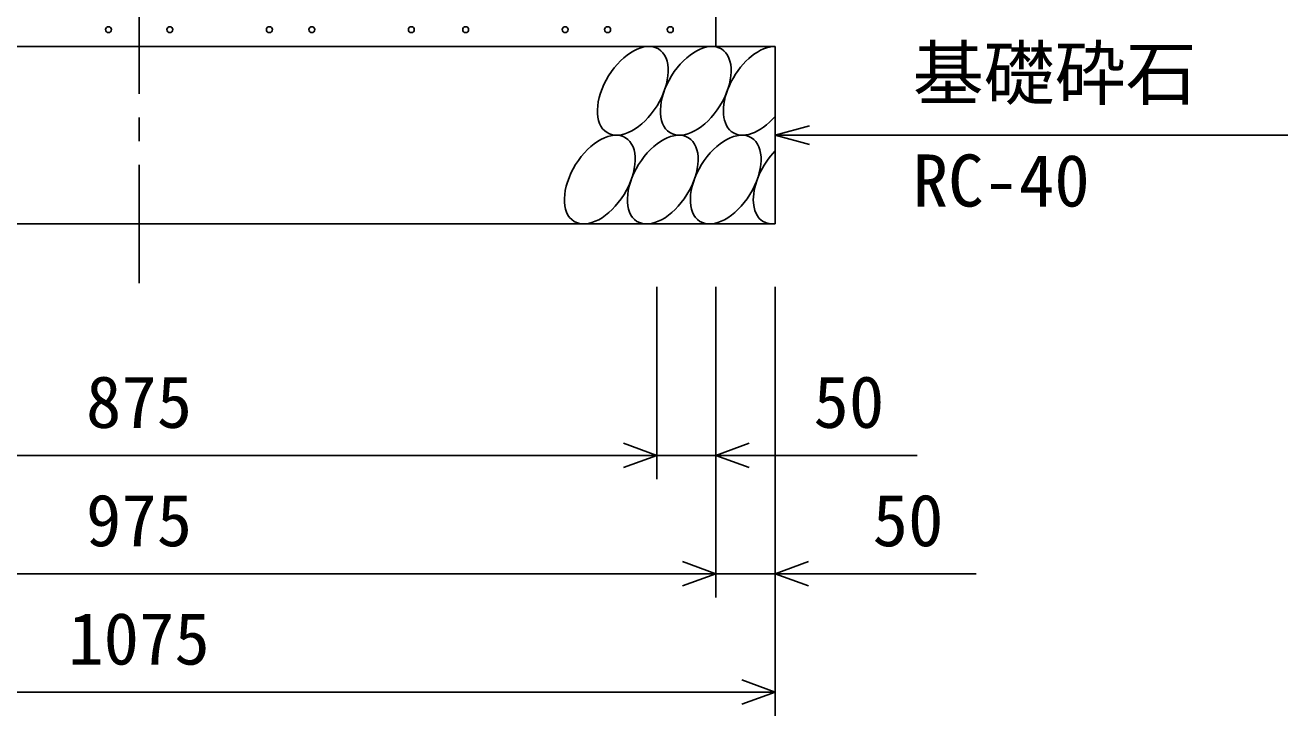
# Model space of a CAD drawing. Units: millimetres, scale not verified. Extents: x -16800 to 16800, y -5940 to 5940.
# Drawn here: x -11224 to -10157, y 856 to 1439 of the extents above; entities that cross this region are included whole.
import ezdxf
from ezdxf.enums import TextEntityAlignment as Align

# ---------------------------------------------------------------- set-up
doc = ezdxf.new("R2010")
doc.units = ezdxf.units.MM
doc.header["$LTSCALE"] = 20
doc.linetypes.add('CHAIN1', pattern=[8, 5, -1, 1, -1])
for name, color, linetype, lineweight in [('0-0_DIM', 7, 'Continuous', 25), ('0-2_HATCH', 6, 'Continuous', 25), ('0-5_OUTLINE', 3, 'Continuous', 25)]:
    doc.layers.add(name, color=color, linetype=linetype, lineweight=lineweight)
doc.styles.add('ＭＳ ゴシック', font='')
doc.styles.get('ＭＳ ゴシック').set_extended_font_data('MS Gothic')

msp = doc.modelspace()

# ---------------------------------------------------------------- linework, layer by layer
at = {"layer": '0-0_DIM', "linetype": 'CHAIN1'}
msp.add_line((-11127.75, 1221.31), (-11127.75, 1888.73), dxfattribs=at)
at = {"layer": '0-0_DIM'}
for p, q in [((-10590.25, 1346.31), (-10561.27, 1354.07)), ((-10590.25, 1346.31), (-10156.94, 1346.31)), ((-10590.25, 1346.31), (-10561.27, 1338.54)), ((-10690.25, 1055.79), (-10690.25, 1218.14)), ((-10640.25, 955.79), (-10640.25, 1218.14)), ((-10590.25, 855.79), (-10590.25, 1218.14)), ((-11565.25, 1075.79), (-10690.25, 1075.79)), ((-10470.25, 1075.79), (-10690.25, 1075.79)), ((-11615.25, 975.79), (-10640.25, 975.79)), ((-10420.25, 975.79), (-10640.25, 975.79)), ((-11665.25, 875.79), (-10590.25, 875.79))]:
    msp.add_line(p, q, dxfattribs=at)
for points in [[(-10718.44, 1086.05), (-10690.25, 1075.79), (-10718.44, 1065.53)], [(-10612.06, 1086.05), (-10640.25, 1075.79), (-10612.06, 1065.53)], [(-10668.44, 986.05), (-10640.25, 975.79), (-10668.44, 965.53)], [(-10562.06, 986.05), (-10590.25, 975.79), (-10562.06, 965.53)], [(-10618.44, 886.05), (-10590.25, 875.79), (-10618.44, 865.53)]]:
    msp.add_lwpolyline(points, dxfattribs=at)
at = {"layer": '0-2_HATCH'}
for centre in [(-11153.67, 1435.45), (-11101.83, 1435.45), (-11017.72, 1435.45), (-10981.83, 1435.45), (-10897.72, 1435.45), (-10851.83, 1435.45), (-10767.72, 1435.45), (-10731.83, 1435.45), (-10678.86, 1435.45)]:
    msp.add_circle(centre, 2.5, dxfattribs=at)
for centre in [(-10710.53, 1383.78), (-10657.32, 1383.78), (-10738.42, 1308.79), (-10685.21, 1308.79), (-10632, 1308.79)]:
    msp.add_ellipse(centre, major_axis=(21.81, 35.31), ratio=0.5792, dxfattribs=at)
for centre, start_param, end_param in [((-10604.11, 1383.78), 0.3357715, 4.4411806), ((-10578.79, 1308.79), 1.2110787, 3.5658734)]:
    msp.add_ellipse(centre, major_axis=(21.81, 35.31), ratio=0.5792, start_param=start_param, end_param=end_param, dxfattribs=at)
at = {"layer": '0-5_OUTLINE'}
for p, q in [((-10640.25, 1521.31), (-10640.25, 1421.31)), ((-11665.25, 1421.31), (-10590.25, 1421.31)), ((-10590.25, 1421.31), (-10590.25, 1271.31))]:
    msp.add_line(p, q, dxfattribs=at)
msp.add_lwpolyline([(-11665.25, 1421.31), (-11665.25, 1271.31), (-10590.25, 1271.31)], dxfattribs=at)

# ---------------------------------------------------------------- texts
at = {"layer": '0-0_DIM', "style": 'ＭＳ ゴシック'}
for s, p in [('基礎砕石', (-10473.93, 1363.48)), ('RC-40', (-10473.93, 1272.79)), ('875', (-11172.75, 1085.79)), ('50', (-10557.81, 1085.79)), ('975', (-11172.75, 985.79)), ('50', (-10507.81, 985.79)), ('1075', (-11187.75, 885.79))]:
    msp.add_text(s, height=43.99, dxfattribs=at).set_placement(p, align=Align.BOTTOM_LEFT)

doc.saveas('drawing.dxf')
